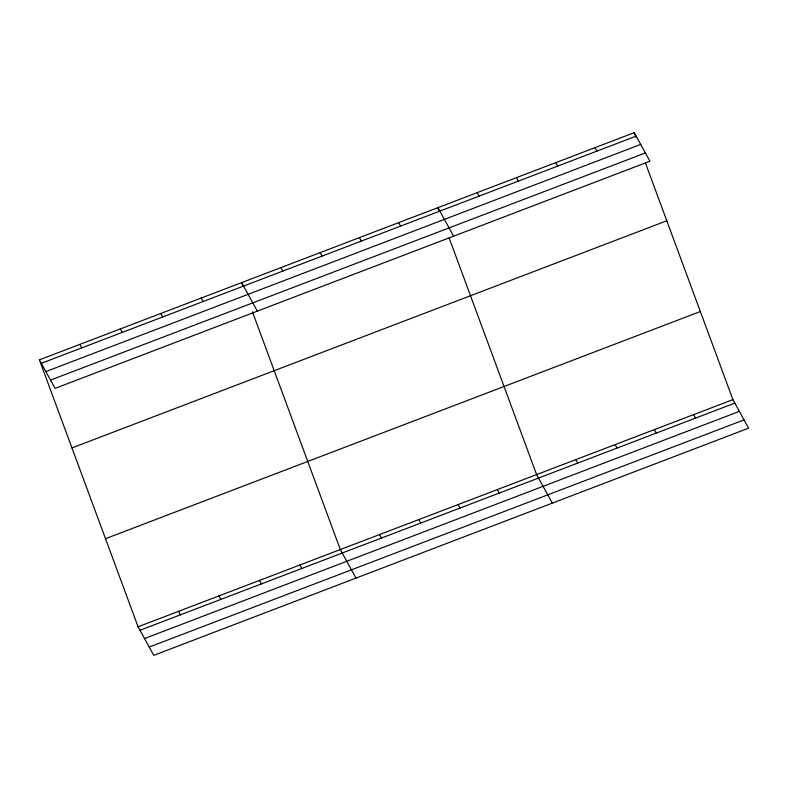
<?xml version="1.0" encoding="UTF-8"?>
<svg xmlns="http://www.w3.org/2000/svg" width="788" height="788" viewBox="0 0 788 788"><rect width="100%" height="100%" fill="white"/><g stroke="black" fill="none" stroke-linecap="round" stroke-linejoin="round"><path stroke-width="1.18" d="M39.4 359.84L634.232 132.67L649.923 161.205L55.091 388.376L39.4 359.84L138.077 626.795L153.768 655.33L748.6 428.16L732.909 399.624L645.5 163.165M41.311 363.317L636.143 136.147M45.862 371.581L640.693 144.421M50.54 380.102L645.372 152.941M71.964 447.929L666.796 220.768M105.513 538.697L700.345 311.526M138.077 626.795L732.909 399.624M139.988 630.272L734.82 403.101M144.539 638.536L739.371 411.375M149.218 647.056L744.049 419.896M594.97 147.661L596.88 151.138M555.717 162.653L557.628 166.13M693.657 414.616L695.568 418.093M516.455 177.645L518.366 181.122M654.395 429.608L656.305 433.085M477.193 192.646L479.104 196.123M615.132 444.599L617.043 448.076M453.622 236.173L437.941 207.638L439.192 211.026M575.87 459.601L577.791 463.078M398.679 222.63L400.59 226.107M552.309 503.128L536.618 474.593L449.209 238.134M359.417 237.621L361.328 241.098M497.356 489.584L499.267 493.061M320.164 252.613L322.075 256.09M458.094 504.576L460.015 508.053M280.902 267.605L282.813 271.082M418.842 519.568L420.753 523.045M257.331 311.142L241.64 282.596L242.891 285.985M379.58 534.56L381.49 538.037M356.009 578.096L340.317 549.551L252.495 311.969M201.196 298.051L203.107 301.528M299.873 565.006L301.784 568.483M160.742 313.496L162.653 316.973M259.429 580.451L261.34 583.928M120.298 328.941L122.209 332.418M218.975 595.895L220.886 599.372M79.844 344.386L81.765 347.872M178.531 611.34L180.442 614.827M634.232 132.67L635.896 137.191"/></g></svg>
